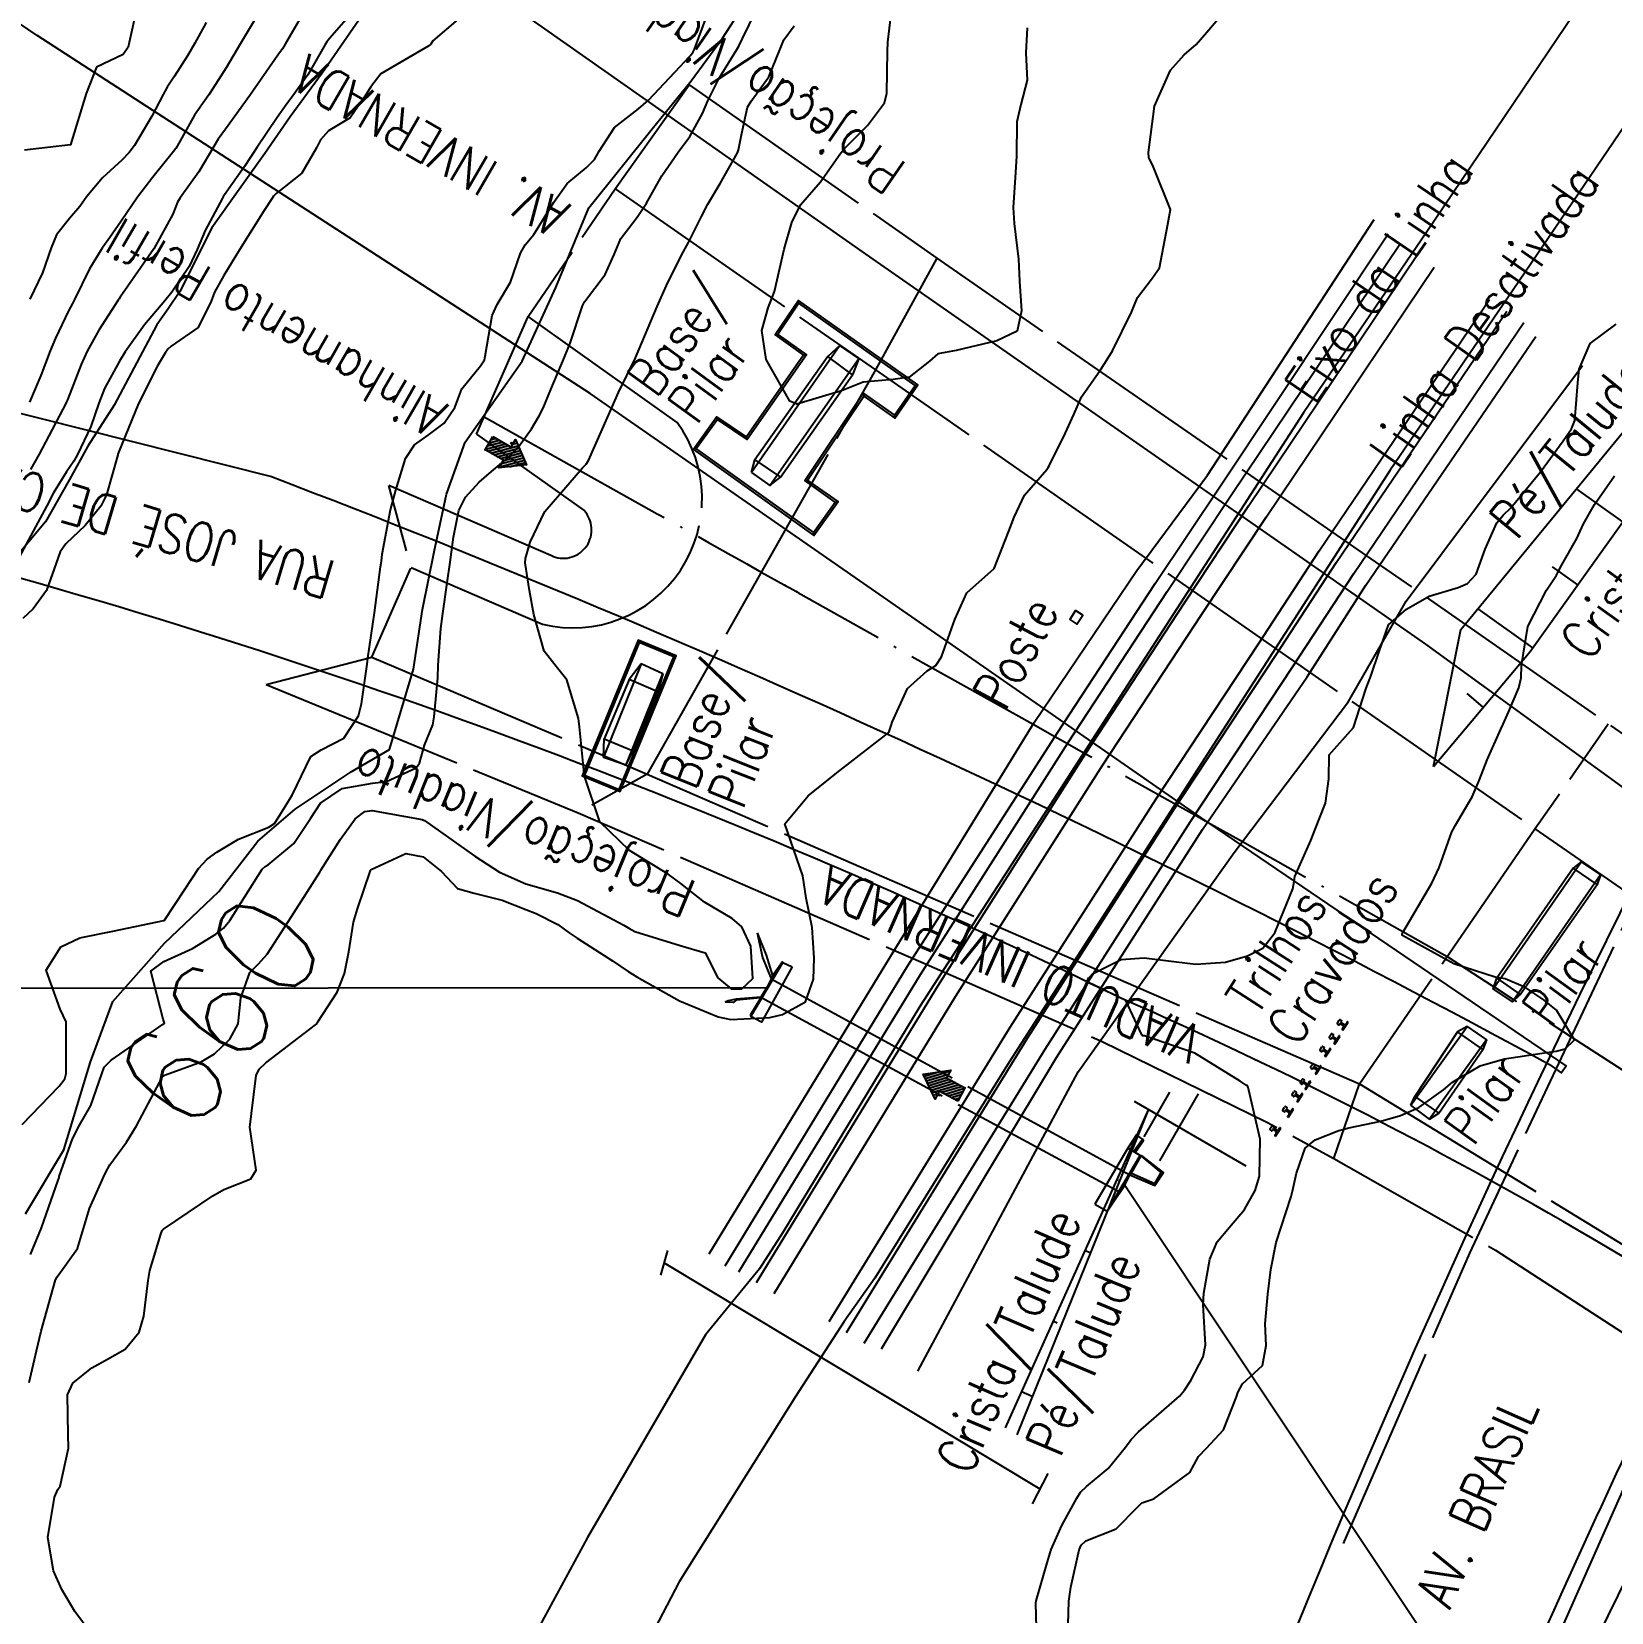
# Model space of a CAD drawing. Header units: metres. Extents: x 292545 to 299085, y 7450245 to 7463078.
# Drawn here: x 295769.3 to 295830.6, y 7459041.6 to 7459102.9 of the extents above; entities that cross this region are included whole.
import ezdxf
from ezdxf.enums import TextEntityAlignment as Align

# ---------------------------------------------------------------- set-up
doc = ezdxf.new("R2010")
doc.units = ezdxf.units.M
for name, pattern in [('CENTER', [2, 1.25, -0.25, 0.25, -0.25]), ('CONTINUO', [0]), ('TRACEJADO', [8.7, 8, -0.7]), ('TRACO-PONTO', [9.4, 8, -0.7, 0, -0.7])]:
    doc.linetypes.add(name, pattern=pattern)
doc.layers.get('0').update_dxf_attribs({"color": 255})
for name, color, linetype in [('_POSTE', 45, 'Continuous'), ('_TR_CRAVADO', 45, 'CONTINUO'), ('ALINHAMENTO_SEÇÃO', 45, 'CONTINUO'), ('Area Verde e Lazer', 94, 'Continuous'), ('BASE', 45, 'Continuous'), ('Cotas', 45, 'Continuous'), ('Curvas de Nivel 1m', 11, 'Continuous'), ('Curvas de Nivel 5m', 15, 'Continuous'), ('EIXO', 45, 'CENTER'), ('GALERIA', 45, 'Continuous'), ('H_TALUDE', 45, 'Continuous'), ('Hidrografia', 140, 'Continuous'), ('LASTRO', 45, 'Continuous'), ('Linha Férrea', 20, 'Continuous'), ('MEIO-FIO', 45, 'Continuous'), ('PILAR', 45, 'Continuous'), ('POSTE', 45, 'CONTINUO'), ('Pórtico', 62, 'Continuous'), ('TALUDE', 45, 'Continuous'), ('TEXTO', 45, 'Continuous'), ('TRILHO', 45, 'Continuous'), ('VIADUTO', 190, 'Continuous'), ('Vias Primárias', 230, 'Continuous')]:
    doc.layers.add(name, color=color, linetype=linetype)
doc.styles.add('ROMANS', font='romans', dxfattribs={"height": 0.2})
doc.styles.add('SIMPLEX', font='simplex', dxfattribs={"height": 0.2})
doc.styles.get("Standard").update_dxf_attribs({"font": 'simplex.shx'})
doc.styles.add('Style-STANDARD', font='STANDARD.shx')

# ---------------------------------------------------------------- blocks, each defined once
blk = doc.blocks.new('SIMB_TR_CRAVADO')
at = {"color": 0, "linetype": 'Continuous', "flags": 128}
for points in [[(-0.49, 0.74), (-0.49, 0.46)], [(-0.43, 0.4), (-0.2, 0.4)], [(-0.34, 0.89), (0.33, 0.89)], [(-0.15, 0.35), (-0.15, -0.35)], [(0.15, 0.35), (0.15, -0.35)], [(0.2, 0.4), (0.43, 0.4)], [(0.49, 0.74), (0.49, 0.46)], [(-0.91, -0.64), (-0.91, -0.78)], [(-0.91, -0.78), (0.91, -0.78)], [(-0.85, -0.58), (-0.37, -0.58)], [(0.37, -0.58), (0.84, -0.58)], [(0.91, -0.64), (0.91, -0.78)]]:
    blk.add_lwpolyline(points, dxfattribs=at)
at = {"color": 0, "linetype": 'Continuous'}
for centre, radius, start, end in [((-0.34, 0.74), 0.156, 90, 180), ((-0.43, 0.46), 0.0616, 180, 270), ((-0.2, 0.35), 0.0558, 0, 90), ((0.2, 0.35), 0.0558, 90, 180), ((0.33, 0.74), 0.156, 0, 90), ((0.43, 0.46), 0.0616, 270, 0), ((-0.85, -0.64), 0.0642, 90, 180), ((-0.37, -0.35), 0.226, 270, 0), ((0.37, -0.35), 0.226, 180, 270), ((0.84, -0.64), 0.0642, 0, 90)]:
    blk.add_arc(centre, radius, start, end, dxfattribs=at)
at = {"color": 0}
blk.add_point((0, 0), dxfattribs=at)
for tag in ['desc:', 'cota:', 'pto:']:
    blk.add_attdef(tag, (0, 0), '', height=1)
blk = doc.blocks.new('SIMB_POSTE')
at = {"color": 0, "linetype": 'Continuous', "flags": 128}
for points in [[(0, 0), (0, 5)], [(-1, 4), (1, 4)], [(-1.5, 3), (1.5, 3)]]:
    blk.add_lwpolyline(points, dxfattribs=at)
for tag in ['desc:', 'cota:', 'pto:']:
    blk.add_attdef(tag, (0, 0), '', height=1)
blk = doc.blocks.new('20A0230D59F74E5318D0B4')
at = {"layer": 'H_TALUDE', "color": 32, "linetype": 'CONTINUO', "flags": 128}
for points in [[(9.081, 11.925), (8.263, 12.509)], [(7.337, 9.484), (5.538, 10.769)], [(5.593, 7.043), (4.613, 7.743)], [(3.85, 4.602), (1.726, 6.119)], [(1.93, 2.297), (1.3, 2.826)], [(0, 0), (0, 0)]]:
    blk.add_lwpolyline(points, dxfattribs=at)
blk = doc.blocks.new('9AF088BBF49B44A318D0B4')
at = {"layer": 'H_TALUDE', "color": 32, "linetype": 'CONTINUO', "flags": 128}
for points in [[(0, 0), (0, 0)], [(-1.23, -2.736), (-1.177, -2.76)], [(-2.459, -5.473), (-2.25, -5.567)], [(-3.689, -8.209), (-3.532, -8.28)], [(-4.919, -10.946), (-4.499, -11.134)]]:
    blk.add_lwpolyline(points, dxfattribs=at)

msp = doc.modelspace()

# ---------------------------------------------------------------- hatches: boundary and pattern name
at = {"layer": 'TEXTO'}
for points in [[(295787.228, 7459087.157), (295787.931, 7459086.751), (295788.103, 7459087.049), (295788.534, 7459086.061), (295787.463, 7459085.941), (295787.635, 7459086.239), (295786.932, 7459086.645)], [(295805.247, 7459061.391), (295804.532, 7459061.776), (295804.369, 7459061.473), (295803.909, 7459062.446), (295804.975, 7459062.599), (295804.812, 7459062.296), (295805.527, 7459061.912)]]:
    msp.add_hatch(color=256, dxfattribs=at).paths.add_polyline_path(points)

# ---------------------------------------------------------------- linework, layer by layer
at = {"layer": 'ALINHAMENTO_SEÇÃO', "linetype": 'TRACO-PONTO', "flags": 128}
msp.add_lwpolyline([(295786.891, 7459087.927), (295793.601, 7459084.166), (295793.678, 7459084.123), (295795.077, 7459083.338), (295795.586, 7459083.053), (295795.699, 7459082.99), (295796.457, 7459082.565), (295796.631, 7459082.468), (295796.977, 7459082.274), (295797.065, 7459082.224), (295797.631, 7459081.907), (295798.519, 7459081.409), (295798.581, 7459081.375), (295798.655, 7459081.333), (295798.732, 7459081.29), (295798.967, 7459081.158), (295799.03, 7459081.123), (295799.083, 7459081.093), (295799.159, 7459081.051), (295808.167, 7459076.003), (295809.01, 7459075.53), (295809.504, 7459075.253), (295810.203, 7459074.862), (295810.902, 7459074.47), (295813.039, 7459073.272), (295813.739, 7459072.88), (295814.439, 7459072.488), (295814.927, 7459072.214), (295816.284, 7459071.454), (295824.223, 7459067.004), (295825.956, 7459065.88), (295826.043, 7459065.824), (295826.808, 7459065.327), (295826.893, 7459065.272), (295829.021, 7459063.892), (295836.753, 7459058.876), (295838.798, 7459057.549)], dxfattribs=at)
at = {"layer": 'Area Verde e Lazer'}
msp.add_lwpolyline([(295834.623, 7459049.933), (295830.071, 7459040.673), (295822.345, 7459020.925), (295816.418, 7459002.028, 0.495556), (295838.479, 7458969.647, 0.29721), (295866.001, 7458986.827, 0.270484), (295866.738, 7459022.792, 0.010223), (295856.086, 7459035.715, -0.030385)], format="xyb", close=True, dxfattribs=at)
at = {"layer": 'BASE', "linetype": 'CONTINUO'}
for points in [[(295795.109, 7459086.677, 661.287), (295799.654, 7459083.434, 661.256), (295800.494, 7459084.615, 661.249), (295799.317, 7459085.45, 661.258), (295801.579, 7459088.843, 661.249), (295802.791, 7459087.982, 661.252), (295803.591, 7459089.137, 661.247), (295799.091, 7459092.324, 661.246), (295798.273, 7459091.118, 661.259), (295799.383, 7459090.328, 661.271), (295797.08, 7459087.039, 661.292), (295795.927, 7459087.818, 661.266)], [(295790.779, 7459074.025, 661.35), (295792.125, 7459073.471, 661.35), (295794.244, 7459078.622, 661.275), (295792.898, 7459079.176, 661.303)]]:
    msp.add_polyline3d(points, close=True, dxfattribs=at)
for points in [[(295799.091, 7459092.324, 661.246), (295799.071, 7459092.437, 660.831), (295798.163, 7459091.098, 660.879)], [(295803.591, 7459089.137, 661.247), (295803.702, 7459089.157, 660.974), (295799.071, 7459092.437, 660.831)], [(295798.273, 7459091.118, 661.259), (295798.163, 7459091.098, 660.879), (295799.272, 7459090.309, 660.924)], [(295799.383, 7459090.328, 661.271), (295799.272, 7459090.309, 660.924), (295797.06, 7459087.15, 660.813)], [(295802.791, 7459087.982, 661.252), (295802.811, 7459087.869, 660.812), (295803.702, 7459089.157, 660.974)], [(295799.317, 7459085.45, 661.258), (295799.427, 7459085.47, 660.669), (295801.6, 7459088.73, 660.723)], [(295801.579, 7459088.843, 661.249), (295801.6, 7459088.73, 660.723), (295802.811, 7459087.869, 660.812)], [(295795.927, 7459087.818, 661.266), (295795.908, 7459087.928, 660.664), (295794.997, 7459086.658, 660.586)], [(295797.08, 7459087.039, 661.292), (295797.06, 7459087.15, 660.813), (295795.908, 7459087.928, 660.664)], [(295795.109, 7459086.677, 661.287), (295794.997, 7459086.658, 660.586), (295799.673, 7459083.323, 660.627)], [(295800.494, 7459084.615, 661.249), (295800.606, 7459084.634, 660.671), (295799.427, 7459085.47, 660.669)], [(295799.654, 7459083.434, 661.256), (295799.673, 7459083.323, 660.627), (295800.606, 7459084.634, 660.671)], [(295792.898, 7459079.176, 661.303), (295792.857, 7459079.27, 660.743), (295790.689, 7459074, 661.121)], [(295794.244, 7459078.622, 661.275), (295794.332, 7459078.663, 660.698), (295792.857, 7459079.27, 660.743)], [(295792.125, 7459073.471, 661.35), (295792.164, 7459073.393, 661.202), (295794.332, 7459078.663, 660.698)], [(295790.779, 7459074.025, 661.35), (295790.689, 7459074, 661.121), (295792.164, 7459073.393, 661.202)]]:
    msp.add_polyline3d(points, dxfattribs=at)
at = {"layer": 'Curvas de Nivel 1m', "flags": 128}
for points, elevation in [([(295773.454, 7459103.895), (295773.133, 7459102.438), (295773.087, 7459102.251), (295772.896, 7459101.963), (295771.865, 7459101.479), (295771.462, 7459100.461), (295770.853, 7459098.47), (295769.072, 7459098.265)], 663), ([(295807.94, 7459102.997), (295807.882, 7459102.03), (295807.935, 7459100.977), (295807.686, 7459100.032), (295807.538, 7459099.362), (295807.522, 7459098.033), (295807.488, 7459097.389), (295807.391, 7459096.034), (295807.43, 7459095.421), (295807.596, 7459094.032), (295807.639, 7459093.183), (295807.713, 7459092.031), (295807.554, 7459091.244), (295806.761, 7459090.874), (295805.182, 7459090.489), (295804.756, 7459090.419), (295804.469, 7459090.36), (295804.146, 7459090.076), (295803.368, 7459089.463), (295802.746, 7459089.375), (295801.582, 7459089.265), (295800.741, 7459088.928), (295799.014, 7459088.414), (295798.737, 7459088.53), (295797.819, 7459090.149), (295797.65, 7459091.265), (295797.899, 7459092.149), (295798.149, 7459092.78), (295798.455, 7459094.143), (295798.523, 7459094.425), (295798.816, 7459095.45), (295799.153, 7459096.135), (295799.922, 7459097.038), (295800.684, 7459098.113), (295800.855, 7459098.33), (295801.743, 7459099.223), (295802.401, 7459100.095), (295802.496, 7459100.475), (295802.521, 7459102.094), (295802.539, 7459102.452), (295802.731, 7459104.092)], 661), ([(295781.724, 7459103.529), (295780.897, 7459102.593), (295780.786, 7459102.46), (295780.725, 7459102.352), (295780.054, 7459101.185), (295779.475, 7459100.364), (295779.219, 7459100.017), (295778.865, 7459099.53), (295778.087, 7459098.381), (295777.598, 7459097.633), (295776.825, 7459096.528), (295776.775, 7459096.449), (295776.742, 7459096.401), (295776.074, 7459095.144), (295775.764, 7459094.41), (295775.453, 7459093.757), (295774.786, 7459092.756), (295774.51, 7459092.424), (295773.722, 7459091.483), (295772.976, 7459090.447), (295772.749, 7459090.084), (295772.173, 7459089.022), (295771.953, 7459088.458), (295771.635, 7459087.55), (295771.126, 7459086.466), (295770.976, 7459086.2), (295770.703, 7459085.794), (295770.195, 7459084.97), (295769.932, 7459084.478), (295769.5, 7459083.656), (295768.857, 7459082.488)], 659), ([(295768.978, 7459060.491), (295770.418, 7459061.969), (295770.635, 7459062.253), (295770.686, 7459062.467), (295770.689, 7459064.219), (295770.687, 7459064.468), (295770.45, 7459064.959), (295769.91, 7459066.478), (295770.482, 7459067.374), (295771.22, 7459067.729), (295772.488, 7459067.989), (295774.466, 7459068.394), (295774.493, 7459068.404), (295775.295, 7459069.622), (295775.82, 7459070.407), (295776.149, 7459070.773), (295776.523, 7459071.046), (295777.371, 7459071.551), (295778.537, 7459072.016), (295778.756, 7459072.161), (295778.909, 7459072.375), (295779.444, 7459073.259), (295779.973, 7459074.359), (295780.175, 7459074.75), (295780.573, 7459075.01), (295781.455, 7459075.466), (295782.023, 7459076.336), (295782.133, 7459076.799), (295782.356, 7459078.333), (295782.385, 7459078.563), (295782.633, 7459080.33), (295782.874, 7459082.113), (295782.903, 7459082.326), (295782.938, 7459082.598), (295783.257, 7459084.321), (295783.458, 7459085.086), (295783.837, 7459086.313), (295784.187, 7459086.832), (295784.717, 7459087.206), (295785.335, 7459087.682), (295785.746, 7459088.29), (295786.022, 7459089.005), (295786.749, 7459089.894), (295786.899, 7459090.131), (295786.933, 7459090.278), (295787.196, 7459091.857), (295787.39, 7459092.274), (295787.912, 7459093.149), (295788.295, 7459094.265), (295788.483, 7459094.587), (295788.81, 7459094.993), (295789.594, 7459096.248), (295790.112, 7459096.963), (295790.843, 7459097.57), (295791.17, 7459097.905), (295791.352, 7459098.225), (295791.937, 7459099.144), (295792.869, 7459099.864), (295793.265, 7459100.204), (295794.89, 7459101.933), (295794.996, 7459102.075), (295795.043, 7459102.179), (295795.55, 7459103.537)], 658), ([(295785.869, 7459103.329), (295784.896, 7459102.502), (295784.82, 7459102.375), (295784.75, 7459102.302), (295782.882, 7459101.219), (295782.489, 7459100.722), (295782.269, 7459100.336), (295781.688, 7459099.518), (295780.859, 7459099.005), (295780.545, 7459098.664), (295780.388, 7459098.355), (295779.826, 7459097.372), (295778.826, 7459096.586), (295778.721, 7459096.475), (295778.653, 7459096.373), (295778.358, 7459095.916), (295777.408, 7459094.391), (295776.793, 7459093.397), (295776.44, 7459092.75), (295776.302, 7459092.405), (295775.797, 7459091.38), (295774.756, 7459090.657), (295774.626, 7459090.55), (295774.535, 7459090.423), (295774.222, 7459089.902), (295773.485, 7459088.439), (295772.714, 7459086.542), (295772.691, 7459086.472), (295772.685, 7459086.45), (295772.244, 7459084.9), (295772.026, 7459084.457), (295771.422, 7459083.716), (295770.668, 7459082.998), (295770.452, 7459082.686), (295770.371, 7459082.473), (295769.927, 7459081.194), (295769.411, 7459080.482), (295769.004, 7459080.111)], 658), ([(295777.992, 7459103.298), (295777.446, 7459102.392), (295776.883, 7459101.458), (295776.48, 7459100.801), (295776.215, 7459100.407), (295775.665, 7459099.612), (295774.991, 7459098.419), (295774.94, 7459098.33), (295774.85, 7459098.211), (295774.047, 7459097.22), (295773.448, 7459096.441), (295772.814, 7459095.509), (295772.38, 7459094.881), (295772.079, 7459094.457), (295771.591, 7459093.666), (295771.003, 7459092.468), (295770.93, 7459092.32), (295770.776, 7459092.026), (295770.266, 7459090.969), (295770.068, 7459090.477), (295769.701, 7459089.523), (295769.264, 7459088.485)], 661), ([(295776.108, 7459103.204), (295775.668, 7459102.412), (295775.389, 7459101.914), (295774.88, 7459101.131), (295774.594, 7459100.706), (295774.442, 7459100.424), (295774.011, 7459099.579), (295773.329, 7459098.443), (295773.128, 7459098.167), (295772.844, 7459097.876), (295772.098, 7459097.193), (295771.487, 7459096.463), (295771.21, 7459096.075), (295770.814, 7459095.611), (295770.306, 7459094.977), (295770.109, 7459094.477), (295769.764, 7459093.51), (295769.28, 7459092.485)], 662), ([(295769.307, 7459055.45), (295769.734, 7459056.479), (295770.372, 7459058.332), (295770.409, 7459058.434), (295770.42, 7459058.47), (295770.929, 7459059.93), (295771.203, 7459060.462), (295771.638, 7459061.23), (295772.062, 7459062.454), (295772.161, 7459062.717), (295772.428, 7459062.983), (295774.283, 7459064.264), (295774.442, 7459064.375), (295774.471, 7459064.392), (295774.495, 7459064.419), (295774.445, 7459064.572), (295773.97, 7459066.428), (295774.477, 7459066.806), (295775.585, 7459067.306), (295776.488, 7459067.862), (295776.789, 7459068.098), (295777.033, 7459068.395), (295777.592, 7459069.299), (295778.284, 7459070.382), (295778.403, 7459070.493), (295778.516, 7459070.559), (295779.516, 7459071.377), (295780.163, 7459072.356), (295780.549, 7459072.941), (295781.378, 7459073.519), (295782.557, 7459073.718), (295783.099, 7459073.783), (295784.248, 7459074.313), (295784.381, 7459074.496), (295784.576, 7459075.197), (295784.905, 7459075.98), (295784.95, 7459076.296), (295785.093, 7459077.81), (295785.11, 7459078.295), (295785.205, 7459079.716), (295785.287, 7459080.293), (295785.455, 7459081.487), (295785.565, 7459082.291), (295785.7, 7459083.262), (295785.903, 7459084.288), (295786.161, 7459084.813), (295786.694, 7459085.384), (295787.171, 7459085.803), (295787.734, 7459086.27), (295788.221, 7459086.754), (295788.721, 7459087.457), (295789.023, 7459087.962), (295789.17, 7459088.253), (295789.474, 7459088.982), (295790.001, 7459090.241), (295790.222, 7459090.777), (295790.702, 7459092.231), (295790.784, 7459092.381), (295791.577, 7459093.436), (295791.923, 7459094.219), (295792.191, 7459094.834), (295792.817, 7459095.661), (295793.176, 7459096.205), (295793.771, 7459097.264), (295794.412, 7459098.187), (295794.859, 7459098.792), (295795.357, 7459099.686), (295795.558, 7459100.173), (295796.001, 7459101.049), (295796.689, 7459102.162), (295796.764, 7459102.292), (295796.899, 7459102.585), (295797.424, 7459103.647)], 659), ([(295771.874, 7459040.453), (295771.024, 7459041.611), (295770.518, 7459042.467), (295770.194, 7459043.181), (295769.981, 7459044.473), (295770.229, 7459046.04), (295770.367, 7459046.333), (295770.448, 7459046.468), (295770.777, 7459047.935), (295770.763, 7459048.465), (295770.732, 7459050.009), (295770.944, 7459050.463), (295771.686, 7459051.059), (295772.292, 7459051.394), (295772.966, 7459051.773), (295773.516, 7459052.438), (295773.695, 7459053.054), (295773.86, 7459054.435), (295773.93, 7459054.833), (295774.35, 7459056.241), (295774.408, 7459056.373), (295774.46, 7459056.428), (295776.366, 7459057.727), (295776.801, 7459057.963), (295777.838, 7459058.385), (295778.046, 7459058.715), (295777.8, 7459060.386), (295777.874, 7459060.919), (295778.048, 7459062.384), (295778.173, 7459062.635), (295778.428, 7459062.874), (295780.354, 7459064.351), (295780.399, 7459064.395), (295780.445, 7459064.468), (295781.188, 7459065.617), (295781.476, 7459066.34), (295781.638, 7459067.182), (295781.828, 7459068.337), (295781.983, 7459068.85), (295782.481, 7459070.33), (295782.489, 7459070.354), (295782.514, 7459070.377), (295783.846, 7459070.994), (295784.521, 7459070.862), (295785.235, 7459070.299), (295785.858, 7459069.641), (295786.505, 7459069.462), (295787.588, 7459069.183), (295788.499, 7459068.819), (295788.905, 7459068.662), (295789.749, 7459068.241), (295790.178, 7459067.923), (295790.488, 7459067.709), (295791.858, 7459066.837), (295792.475, 7459066.423), (295792.808, 7459066.207), (295794.459, 7459065.286), (295795.953, 7459064.665), (295796.449, 7459064.564), (295797.961, 7459064.634), (295798.452, 7459064.752), (295799.346, 7459065.245), (295799.654, 7459066.128), (295799.676, 7459066.933), (295799.601, 7459068.129), (295799.368, 7459069.268), (295799.241, 7459070.133), (295798.543, 7459072.14), (295799.454, 7459073.231), (295800.563, 7459074.12), (295802.579, 7459075.689), (295802.675, 7459075.996), (295802.698, 7459076.089), (295803.3, 7459077.385), (295804.067, 7459078.075), (295804.4, 7459078.287), (295804.618, 7459078.622), (295805.139, 7459080.062), (295805.604, 7459081.101), (295806.663, 7459082.04), (295807.223, 7459083.489), (295807.438, 7459084.032), (295807.837, 7459084.883), (295808.702, 7459085.88), (295808.757, 7459085.964), (295808.789, 7459086.019), (295809.427, 7459087.308), (295809.74, 7459088.01), (295810.046, 7459088.701), (295810.75, 7459089.709), (295810.954, 7459089.997), (295811.244, 7459090.479), (295811.981, 7459091.982), (295812.214, 7459092.546), (295812.793, 7459093.305), (295813.063, 7459093.704), (295813.114, 7459093.967), (295813.386, 7459095.395), (295813.487, 7459095.963), (295812.839, 7459097.601), (295812.652, 7459097.972), (295812.643, 7459098.175), (295812.873, 7459099.97), (295813.493, 7459101.358), (295814.026, 7459101.959), (295814.492, 7459102.361), (295814.906, 7459102.837), (295815.415, 7459103.443)], 661), ([(295808.319, 7459040.018), (295808.273, 7459041.928), (295808.284, 7459042.019), (295808.719, 7459043.494), (295808.873, 7459044.013), (295809.277, 7459044.949), (295809.86, 7459046.004), (295810.001, 7459046.236), (295810.238, 7459046.461), (295811.082, 7459047.154), (295811.75, 7459047.985), (295811.963, 7459048.276), (295812.259, 7459048.569), (295813.839, 7459049.957), (295814.042, 7459050.188), (295814.282, 7459050.56), (295814.765, 7459051.476), (295814.856, 7459051.944), (295814.765, 7459053.499), (295814.782, 7459053.945), (295815.015, 7459055.271), (295815.297, 7459055.941), (295815.786, 7459056.509), (295816.366, 7459057.196), (295816.774, 7459057.924), (295816.947, 7459058.49), (295816.967, 7459059.921), (295816.532, 7459061.817), (295816.504, 7459061.929), (295816.477, 7459061.983), (295816.424, 7459062.016), (295816.188, 7459062.169), (295814.436, 7459063.256), (295812.489, 7459063.923), (295812.442, 7459063.928), (295812.404, 7459063.932), (295812.384, 7459063.971), (295811.767, 7459065.291), (295810.462, 7459065.918), (295810.256, 7459066.002), (295810.313, 7459066.154), (295810.468, 7459066.327), (295811.58, 7459066.88), (295812.478, 7459066.944), (295813.621, 7459066.814), (295814.474, 7459066.7), (295815.629, 7459066.785), (295816.479, 7459067.021), (295817.078, 7459067.327), (295817.541, 7459067.914), (295818.237, 7459069.631), (295818.285, 7459069.903), (295818.31, 7459070.109), (295818.523, 7459070.569), (295818.939, 7459071.494), (295819.091, 7459071.895), (295819.503, 7459072.941), (295819.629, 7459073.889), (295819.643, 7459074.818), (295820.583, 7459075.88), (295821.073, 7459077.406), (295821.253, 7459077.87), (295821.579, 7459078.822), (295821.948, 7459079.86), (295822.639, 7459080.47), (295823.522, 7459080.964), (295824.648, 7459081.308), (295825.008, 7459081.467), (295825.341, 7459081.823), (295825.695, 7459082.792), (295826.144, 7459083.815), (295826.383, 7459084.116), (295826.689, 7459084.399), (295827.835, 7459085.793), (295828.715, 7459086.995), (295829.041, 7459087.455), (295829.164, 7459087.776), (295829.28, 7459089.239), (295829.34, 7459089.774), (295829.761, 7459090.772), (295830.771, 7459091.52)], 662), ([(295809.52, 7459040.656), (295809.556, 7459042.006), (295809.636, 7459042.558), (295809.956, 7459044.002), (295810.027, 7459044.181), (295810.208, 7459044.352), (295811.388, 7459044.815), (295812.228, 7459045.671), (295812.382, 7459045.826), (295812.845, 7459045.971), (295814.243, 7459047), (295814.58, 7459047.616), (295814.883, 7459047.944), (295815.551, 7459048.647), (295816.053, 7459049.932), (295816.102, 7459050.105), (295816.28, 7459050.431), (295817.062, 7459051.147), (295817.2, 7459051.917), (295817.158, 7459052.764), (295817.261, 7459053.916), (295817.385, 7459054.867), (295817.584, 7459055.912), (295818.165, 7459057.697), (295818.22, 7459057.902), (295818.38, 7459058.604), (295818.718, 7459059.568), (295819.104, 7459059.893), (295820.025, 7459060.258), (295820.4, 7459060.353), (295821.652, 7459060.62), (295822.408, 7459060.838), (295823.119, 7459061.143), (295824.07, 7459061.835), (295824.426, 7459062.132), (295825.491, 7459062.761), (295826.435, 7459063.031), (295827.899, 7459063.25), (295828.438, 7459063.331), (295828.792, 7459063.424), (295829.154, 7459063.773), (295828.454, 7459064.925), (295827.983, 7459065.312), (295827.259, 7459065.798), (295826.468, 7459066.131), (295826.077, 7459066.206), (295824.476, 7459066.713), (295822.603, 7459067.747), (295822.492, 7459067.822), (295822.468, 7459067.86), (295822.468, 7459067.886), (295822.494, 7459067.93), (295823.63, 7459069.843), (295823.905, 7459070.453), (295824.405, 7459071.831), (295824.448, 7459071.926), (295824.546, 7459072.094), (295825.183, 7459073.197), (295825.464, 7459073.821), (295825.769, 7459074.62), (295826.304, 7459075.813), (295826.394, 7459076.004), (295826.593, 7459076.472), (295826.993, 7459077.418), (295827.085, 7459077.803), (295827.094, 7459078.279), (295827.341, 7459079.799), (295828.063, 7459081.204), (295828.453, 7459081.783), (295828.524, 7459081.912), (295828.659, 7459082.187), (295829.246, 7459083.203), (295829.5, 7459083.772), (295829.933, 7459084.525), (295830.702, 7459085.63)], 663)]:
    msp.add_lwpolyline(points, dxfattribs=dict(at, elevation=elevation))
at = {"layer": 'Curvas de Nivel 5m', "elevation": 660, "flags": 128}
for points in [[(295769.255, 7459050.485), (295769.529, 7459051.715), (295769.719, 7459052.479), (295769.843, 7459052.943), (295770.278, 7459054.471), (295770.334, 7459054.584), (295771.122, 7459055.686), (295771.36, 7459056.46), (295771.59, 7459057.228), (295772.137, 7459058.452), (295772.212, 7459058.615), (295772.38, 7459058.924), (295773.029, 7459059.808), (295773.416, 7459060.44), (295774.422, 7459062.335), (295774.539, 7459062.419), (295775.916, 7459062.917), (295776.431, 7459063.225), (295777.033, 7459063.798), (295777.353, 7459064.391), (295777.452, 7459065.396), (295777.807, 7459066.387), (295778.146, 7459066.713), (295778.48, 7459067.089), (295779.31, 7459068.368), (295780.512, 7459070.273), (295780.541, 7459070.321), (295780.556, 7459070.35), (295781.317, 7459071.556), (295781.893, 7459072.337), (295782.259, 7459072.62), (295782.546, 7459072.658), (295784.488, 7459072.311), (295784.543, 7459072.291), (295784.579, 7459072.273), (295786.522, 7459070.893), (295787.486, 7459070.27), (295788.509, 7459069.82), (295789.73, 7459069.467), (295790.502, 7459069.174), (295792.3, 7459068.212), (295792.492, 7459068.103), (295792.729, 7459067.969), (295794.485, 7459067.434), (295795.457, 7459067.15), (295795.948, 7459066.168), (295796.467, 7459065.746), (295796.88, 7459065.743), (295797.301, 7459066.152), (295797.231, 7459067.407), (295796.881, 7459068.156), (295796.496, 7459068.478), (295795.432, 7459069.106), (295794.509, 7459069.83), (295794.016, 7459070.195), (295792.526, 7459071.108), (295791.367, 7459072.222), (295790.762, 7459074.027), (295790.747, 7459074.228), (295790.588, 7459075.911), (295790.543, 7459076.231), (295790.092, 7459077.722), (295789.681, 7459078.244), (295789.212, 7459078.844), (295788.816, 7459080.257), (295788.647, 7459081.188), (295788.478, 7459082.262), (295788.491, 7459082.435), (295788.671, 7459083.065), (295789.245, 7459084.252), (295790.7, 7459085.941), (295790.848, 7459086.082), (295790.936, 7459086.228), (295791.482, 7459087.462), (295791.814, 7459088.219), (295792.096, 7459088.86), (295792.753, 7459090.21), (295793.599, 7459092.198), (295793.959, 7459093.019), (295794.544, 7459094.184), (295794.808, 7459094.683), (295795.308, 7459095.686), (295795.557, 7459096.173), (295796.032, 7459096.971), (295796.705, 7459098.161), (295796.743, 7459098.272), (295796.86, 7459098.857), (295797.097, 7459099.931), (295797.234, 7459100.156), (295797.926, 7459101.106), (295798.345, 7459102.145), (295798.504, 7459102.539), (295798.907, 7459103.079)], [(295779.809, 7459103.461), (295779.177, 7459102.367), (295779.067, 7459102.192), (295778.889, 7459101.938), (295777.803, 7459100.386), (295776.86, 7459099.077), (295776.578, 7459098.681), (295776.409, 7459098.404), (295775.823, 7459097.426), (295775.104, 7459096.417), (295775, 7459096.239), (295774.817, 7459095.782), (295774.083, 7459094.431), (295772.784, 7459092.568), (295772.737, 7459092.497), (295772.707, 7459092.451), (295771.946, 7459091.277), (295771.504, 7459090.462), (295771.268, 7459089.945), (295770.734, 7459088.58), (295770.703, 7459088.5), (295770.689, 7459088.47), (295770.01, 7459087.187), (295769.634, 7459086.481), (295769.307, 7459085.881)]]:
    msp.add_lwpolyline(points, dxfattribs=at)
at = {"layer": 'EIXO', "linetype": 'CONTINUO'}
for points in [[(295797.449, 7459054.358, 661.8), (295804.486, 7459065.881, 661.792), (295810.202, 7459074.861, 661.79), (295814.037, 7459080.713, 661.774), (295816.53, 7459084.481, 661.745), (295823.046, 7459094.172, 661.693)], [(295800.938, 7459052.427, 661.746), (295807.956, 7459063.836, 661.748), (295813.604, 7459072.675, 661.726), (295817.573, 7459078.682, 661.714), (295819.928, 7459082.288, 661.685), (295826.526, 7459092.023, 661.647)]]:
    msp.add_polyline3d(points, dxfattribs=at)
at = {"layer": 'GALERIA', "linetype": 'TRACEJADO', "flags": 128}
for points in [[(295798.008, 7459066.139), (295811.921, 7459058.536)], [(295797.615, 7459065.421), (295811.538, 7459057.863)]]:
    msp.add_lwpolyline(points, dxfattribs=at)
at = {"layer": 'GALERIA', "linetype": 'CONTINUO'}
for points in [[(295797.465, 7459067.918, 659.669), (295797.679, 7459066.96, 659.373), (295798.008, 7459066.139, 659.186), (295798.061, 7459066.247, 659.761)], [(295797.465, 7459067.918, 659.669), (295797.816, 7459067.048, 659.874), (295798.061, 7459066.247, 659.761)], [(295798.462, 7459066.774, 661.264), (295798.45, 7459066.801, 660.28), (295798.061, 7459066.247, 659.761), (295798.008, 7459066.139, 659.186), (295797.832, 7459065.779, 659.18), (295797.615, 7459065.421, 659.182), (295797.609, 7459065.401, 659.366), (295797.213, 7459064.74, 659.746), (295797.223, 7459064.678, 661.27)], [(295798.008, 7459066.139, 659.186), (295797.986, 7459066.05, 659.921), (295797.989, 7459066.005, 660.436), (295797.795, 7459065.668, 660.574), (295797.72, 7459065.54, 660.424), (295797.688, 7459065.483, 659.955), (295797.615, 7459065.421, 659.182)], [(295797.615, 7459065.421, 659.182), (295796.658, 7459065.35, 659.346), (295796.344, 7459065.282, 659.411), (295796.233, 7459065.226, 659.77)], [(295797.609, 7459065.401, 659.366), (295796.66, 7459065.315, 659.424), (295796.539, 7459065.221, 659.704), (295796.233, 7459065.226, 659.77)], [(295812.055, 7459059.447, 661.261), (295812.406, 7459059.921, 661.177), (295812.17, 7459060.089, 661.176), (295811.84, 7459059.574, 661.273)], [(295812.122, 7459059.407, 660.986), (295812.453, 7459059.871, 660.858), (295812.406, 7459059.921, 661.177)], [(295811.039, 7459057.125, 661.188), (295811.054, 7459057.141, 659.803), (295811.363, 7459057.601, 659.264), (295811.538, 7459057.863, 659.264), (295811.718, 7459058.143, 659.202), (295811.921, 7459058.536, 659.437), (295811.976, 7459058.598, 660.033), (295812.354, 7459059.272, 660.321), (295812.316, 7459059.293, 661.273)], [(295811.976, 7459058.598, 660.033), (295812.892, 7459058.206, 660.006), (295813.127, 7459058.624, 659.976), (295812.354, 7459059.272, 660.321)], [(295813.22, 7459058.63, 659.449), (295812.415, 7459059.246, 659.449), (295812.354, 7459059.272, 660.321)], [(295811.538, 7459057.863, 659.264), (295811.53, 7459057.857, 660.172), (295811.528, 7459057.897, 660.504), (295811.71, 7459058.17, 660.661), (295811.853, 7459058.434, 660.565), (295811.99, 7459058.649, 660.247), (295811.976, 7459058.598, 660.033)], [(295811.921, 7459058.536, 659.437), (295812.888, 7459058.124, 659.255), (295812.892, 7459058.206, 660.006)], [(295812.888, 7459058.124, 659.255), (295813.22, 7459058.63, 659.449), (295813.127, 7459058.624, 659.976)]]:
    msp.add_polyline3d(points, dxfattribs=at)
for points in [[(295798.828, 7459066.602, 661.262), (295797.64, 7459064.459, 661.268), (295797.223, 7459064.678, 661.27), (295798.462, 7459066.774, 661.264)], [(295810.563, 7459057.406, 661.252), (295811.039, 7459057.125, 661.188), (295812.316, 7459059.293, 661.273), (295811.84, 7459059.574, 661.273)]]:
    msp.add_polyline3d(points, close=True, dxfattribs=at)
at = {"layer": 'Hidrografia'}
for points in [[(295769.115, 7459057.029), (295770.597, 7459059.509), (295771.632, 7459062.917), (295772.494, 7459065.259), (295774.497, 7459067.519), (295776.6, 7459069.516), (295778.117, 7459071.479), (295779.565, 7459072.718), (295781.737, 7459074.164), (295783.22, 7459075.025), (295784.152, 7459078.142), (295784.497, 7459080.45), (295784.945, 7459082.688), (295785.428, 7459084.926), (295786.154, 7459086.946), (295788.36, 7459090.079), (295789.67, 7459092.937), (295790.95, 7459096.024), (295793.398, 7459099.089), (295794.915, 7459100.948), (295796.122, 7459102.601), (295800.753, 7459109.744)], [(295782.876, 7459104.528), (295780.607, 7459101.241), (295779.362, 7459099.553), (295778.383, 7459098.131), (295776.337, 7459095.244), (295775.085, 7459092.777), (295774.64, 7459092.111), (295774.195, 7459091.489), (295772.549, 7459088.379), (295771.526, 7459086.78), (295770.815, 7459085.491), (295769.88, 7459083.848), (295768.502, 7459082.204)]]:
    msp.add_lwpolyline(points, dxfattribs=at)
at = {"layer": 'LASTRO', "linetype": 'CONTINUO'}
for points in [[(295795.607, 7459055.471, 661.509), (295802.64, 7459067.006, 661.464), (295808.208, 7459076.07, 661.496), (295812.193, 7459081.963, 661.486), (295814.934, 7459085.658, 661.486), (295821.388, 7459095.569, 661.379)], [(295796.232, 7459055.016, 661.858), (295803.304, 7459066.63, 661.843), (295809.096, 7459075.663, 661.834), (295812.903, 7459081.466, 661.809), (295815.431, 7459085.254, 661.788), (295821.934, 7459095.012, 661.716)], [(295802.29, 7459051.794, 661.626), (295809.071, 7459063.089, 661.578), (295814.728, 7459071.924, 661.678), (295818.786, 7459077.848, 661.706), (295821.07, 7459081.4, 661.662), (295827.651, 7459091.037, 661.607)], [(295803.696, 7459050.922, 661.495), (295809.908, 7459062.528, 661.525), (295815.966, 7459071.034, 661.672), (295820.397, 7459076.884, 661.544), (295822.634, 7459080.777, 661.498), (295829.46, 7459089.91, 661.345)]]:
    msp.add_polyline3d(points, dxfattribs=at)
at = {"layer": 'Linha Férrea', "linetype": 'Continuous'}
for points in [[(295884.926, 7459183.774), (295877.753, 7459173.758), (295870.647, 7459163.599), (295864.572, 7459155.077), (295853.798, 7459139.366), (295848.454, 7459131.25), (295837.618, 7459115.728), (295829.826, 7459104.576), (295823.429, 7459095.099), (295818.654, 7459088.072), (295803.779, 7459065.062), (295798.463, 7459056.301), (295797.561, 7459054.895), (295795.467, 7459052.332), (295790.894, 7459044.474), (295787.537, 7459038.277), (295784.563, 7459032.85), (295780.528, 7459024.565), (295777.915, 7459019.521), (295775.28, 7459013.822), (295772.645, 7459007.921), (295769.76, 7459000.934), (295766.066, 7458991.656)], [(295867.907, 7459152.779), (295857.16, 7459137.132), (295851.787, 7459129.054), (295840.95, 7459113.461), (295833.212, 7459102.313), (295826.78, 7459092.851), (295822.014, 7459085.855), (295807.237, 7459062.902), (295802.026, 7459054.528), (295800.839, 7459052.855), (295798.942, 7459049.923), (295794.453, 7459042.756), (295791.139, 7459036.413), (295788.309, 7459030.913), (295784.294, 7459022.673), (295781.701, 7459017.666), (295779.117, 7459012.078), (295776.518, 7459006.257), (295773.667, 7458999.35), (295770.021, 7458990.194), (295760.792, 7458963.163)]]:
    msp.add_lwpolyline(points, dxfattribs=at)
at = {"layer": 'MEIO-FIO', "linetype": 'TRACEJADO', "flags": 128}
for points in [[(295838.412, 7459082.958), (295832.131, 7459070.511), (295825.08, 7459055.507), (295820.097, 7459044.023)], [(295846.147, 7459078.124), (295839.759, 7459065.336), (295833.46, 7459051.797), (295828.483, 7459040.577)]]:
    msp.add_lwpolyline(points, dxfattribs=at)
at = {"layer": 'PILAR', "linetype": 'CONTINUO'}
for points in [[(295797.254, 7459085.766, 670.723), (295797.966, 7459085.257, 670.699), (295801.408, 7459090.179, 670.691), (295800.672, 7459090.685, 670.714)], [(295792.977, 7459078.347, 670.723), (295791.516, 7459074.735, 670.567), (295792.392, 7459074.431, 670.67), (295793.81, 7459077.959, 670.727)], [(295830.165, 7459070.163, 669.449), (295826.751, 7459065.239, 669.462), (295825.996, 7459065.751, 669.457), (295829.413, 7459070.676, 669.447)], [(295822.804, 7459061.235, 669.47), (295824.991, 7459064.283, 669.468), (295825.74, 7459063.772, 669.469), (295823.535, 7459060.699, 669.479)]]:
    msp.add_polyline3d(points, close=True, dxfattribs=at)
for points in [[(295800.672, 7459090.685, 670.714), (295800.205, 7459090.264, 661.302), (295797.382, 7459086.257, 661.281)], [(295801.408, 7459090.179, 670.691), (295801.173, 7459089.554, 661.279), (295800.205, 7459090.264, 661.302)], [(295797.966, 7459085.257, 670.699), (295798.376, 7459085.581, 661.286), (295801.173, 7459089.554, 661.279)], [(295797.254, 7459085.766, 670.723), (295797.382, 7459086.257, 661.281), (295798.376, 7459085.581, 661.286)], [(295792.977, 7459078.347, 670.723), (295792.507, 7459077.743, 661.345), (295791.539, 7459075.441, 661.425)], [(295793.81, 7459077.959, 670.727), (295793.617, 7459077.259, 661.343), (295792.507, 7459077.743, 661.345)], [(295792.392, 7459074.431, 670.67), (295792.659, 7459074.978, 661.372), (295793.617, 7459077.259, 661.343)], [(295791.516, 7459074.735, 670.567), (295791.539, 7459075.441, 661.425), (295792.659, 7459074.978, 661.372)], [(295829.413, 7459070.676, 669.447), (295829.102, 7459070.431, 663.291), (295826.14, 7459066.164, 663.273)], [(295830.165, 7459070.163, 669.449), (295830.039, 7459069.799, 663.224), (295829.102, 7459070.431, 663.291)], [(295826.751, 7459065.239, 669.462), (295827.054, 7459065.522, 663.224), (295830.039, 7459069.799, 663.224)], [(295825.996, 7459065.751, 669.457), (295826.14, 7459066.164, 663.273), (295827.054, 7459065.522, 663.224)], [(295824.991, 7459064.283, 669.468), (295824.616, 7459064.083, 663.168), (295822.96, 7459061.573, 663.051)], [(295825.74, 7459063.772, 669.469), (295825.6, 7459063.397, 663.252), (295824.616, 7459064.083, 663.168)], [(295823.535, 7459060.699, 669.479), (295823.9, 7459060.931, 663.091), (295825.6, 7459063.397, 663.252)], [(295822.804, 7459061.235, 669.47), (295822.96, 7459061.573, 663.051), (295823.9, 7459060.931, 663.091)]]:
    msp.add_polyline3d(points, dxfattribs=at)
at = {"layer": 'POSTE', "linetype": 'CONTINUO'}
msp.add_polyline3d([(295809.815, 7459080.412, 661.333), (295809.59, 7459080.06, 661.438), (295809.869, 7459079.882, 661.438), (295810.094, 7459080.233, 661.387)], close=True, dxfattribs=at)
at = {"layer": 'Pórtico'}
for points in [[(295793.993, 7459055.598), (295793.727, 7459054.642)], [(295793.86, 7459055.12), (295808.434, 7459046.365)], [(295808.742, 7459046.953), (295808.125, 7459045.778)]]:
    msp.add_lwpolyline(points, dxfattribs=at)
at = {"layer": 'TALUDE', "linetype": 'CONTINUO'}
for points in [[(295823.688, 7459074.366, 661.935), (295824.748, 7459079.673, 661.707), (295831.771, 7459088.238, 661.721)], [(295823.688, 7459074.366, 661.935), (295827.435, 7459078.825, 662.716), (295833.414, 7459087.194, 663.127)], [(295812.636, 7459061.085, 661.261), (295807.081, 7459048.723, 660.946)], [(295812.636, 7459061.085, 661.261), (295807.533, 7459048.457, 660.494)]]:
    msp.add_polyline3d(points, dxfattribs=at)
at = {"layer": 'TEXTO', "linetype": 'CONTINUO', "flags": 128}
for points in [[(295786.948, 7459086.672), (295787.713, 7459086.877)], [(295787.018, 7459086.794), (295787.59, 7459086.947)], [(295787.027, 7459086.59), (295787.835, 7459086.806)], [(295787.089, 7459086.917), (295787.468, 7459087.018)], [(295787.15, 7459086.519), (295788.21, 7459086.803)], [(295787.16, 7459087.039), (295787.345, 7459087.089)], [(295787.272, 7459086.448), (295788.25, 7459086.71)], [(295787.395, 7459086.377), (295788.291, 7459086.618)], [(295787.517, 7459086.307), (295788.331, 7459086.525)], [(295788.169, 7459086.896), (295787.986, 7459086.846)], [(295788.129, 7459086.988), (295788.057, 7459086.969)], [(295787.491, 7459085.989), (295788.453, 7459086.247)], [(295787.562, 7459086.112), (295788.412, 7459086.339)], [(295787.632, 7459086.234), (295788.372, 7459086.432)], [(295787.868, 7459085.987), (295788.493, 7459086.154)], [(295804.572, 7459062.541), (295803.952, 7459062.355)], [(295804.948, 7459062.55), (295803.995, 7459062.263)], [(295804.882, 7459062.426), (295804.038, 7459062.172)], [(295804.815, 7459062.301), (295804.082, 7459062.081)], [(295804.932, 7459062.232), (295804.125, 7459061.989)], [(295805.056, 7459062.165), (295804.168, 7459061.898)], [(295805.181, 7459062.098), (295804.211, 7459061.806)], [(295805.305, 7459062.031), (295804.255, 7459061.715)], [(295804.298, 7459061.624), (295804.48, 7459061.678)], [(295804.341, 7459061.532), (295804.413, 7459061.554)], [(295805.43, 7459061.964), (295804.629, 7459061.723)], [(295805.512, 7459061.885), (295804.754, 7459061.656)], [(295805.445, 7459061.76), (295804.878, 7459061.589)], [(295805.378, 7459061.635), (295805.003, 7459061.522)], [(295805.311, 7459061.511), (295805.128, 7459061.456)]]:
    msp.add_lwpolyline(points, dxfattribs=at)
at = {"layer": 'TEXTO', "linetype": 'CONTINUO'}
for points in [[(295787.228, 7459087.157, 0), (295787.931, 7459086.751, 0), (295788.103, 7459087.049, 0), (295788.534, 7459086.061, 0), (295787.463, 7459085.941, 0), (295787.635, 7459086.239, 0), (295786.932, 7459086.645, 0)], [(295805.247, 7459061.391, 0), (295804.532, 7459061.776, 0), (295804.369, 7459061.473, 0), (295803.909, 7459062.446, 0), (295804.975, 7459062.599, 0), (295804.812, 7459062.296, 0), (295805.527, 7459061.912, 0)]]:
    msp.add_polyline3d(points, close=True, dxfattribs=at)
for points in [[(295797.821, 7459065.793, 0), (295577.084, 7459065.617, 0)], [(295811.723, 7459058.141, 0), (295958.259, 7458838.103, 0)]]:
    msp.add_polyline3d(points, dxfattribs=at)
at = {"layer": 'TEXTO'}
for p in [(295786.932, 7459086.645), (295805.527, 7459061.912)]:
    msp.add_point(p, dxfattribs=at)
at = {"layer": 'TRILHO', "linetype": 'CONTINUO'}
for points in [[(295796.766, 7459054.775, 661.999), (295803.807, 7459066.304, 661.994), (295809.53, 7459075.295, 661.99), (295813.369, 7459081.153, 661.967), (295815.865, 7459084.925, 661.94), (295822.382, 7459094.618, 661.884)], [(295798.131, 7459053.941, 661.972), (295805.165, 7459065.457, 661.96), (295810.874, 7459074.427, 661.96), (295814.705, 7459080.273, 661.951), (295817.196, 7459084.037, 661.92), (295823.71, 7459093.725, 661.871)], [(295800.257, 7459052.846, 662.013), (295807.278, 7459064.26, 661.969), (295812.933, 7459073.111, 661.954), (295816.904, 7459079.121, 661.931), (295819.262, 7459082.732, 661.906), (295825.864, 7459092.472, 661.853)], [(295801.619, 7459052.008, 661.849), (295808.634, 7459063.411, 661.897), (295814.274, 7459072.239, 661.869), (295818.242, 7459078.243, 661.867), (295820.594, 7459081.845, 661.835), (295827.188, 7459091.574, 661.811)]]:
    msp.add_polyline3d(points, dxfattribs=at)
at = {"layer": 'VIADUTO', "linetype": 'TRACEJADO', "flags": 128}
for points in [[(295786.593, 7459087.25), (295788.598, 7459091.808), (295791.97, 7459096.766), (295794.837, 7459100.796)], [(295794.837, 7459100.796), (295804.431, 7459094.072), (295821.43, 7459082.303), (295830.46, 7459076.018), (295843.042, 7459067.283)], [(295791.97, 7459096.766), (295802.052, 7459089.739), (295827.621, 7459071.945)], [(295804.431, 7459094.072), (295802.052, 7459089.739), (295793.211, 7459074.075), (295790.538, 7459072.575)], [(295794.374, 7459087.706), (295788.598, 7459091.808)], [(295786.593, 7459087.25), (295790.763, 7459084.291)], [(295778.434, 7459077.549), (295782.53, 7459078.601), (295784.06, 7459082.079), (295783.195, 7459085.267)], [(295789.557, 7459082.51), (295783.195, 7459085.267)], [(295784.06, 7459082.079), (295789.152, 7459079.881)], [(295782.53, 7459078.601), (295793.211, 7459074.075), (295820.825, 7459062.063)], [(295778.434, 7459077.549), (295790.538, 7459072.575), (295803.819, 7459066.792), (295810.849, 7459063.702), (295817.23, 7459060.577), (295819.831, 7459059.176), (295826.086, 7459055.615), (295835.337, 7459049.611)], [(295819.831, 7459059.176), (295820.825, 7459062.063), (295827.621, 7459071.945), (295830.46, 7459076.018)], [(295827.621, 7459071.945), (295841.024, 7459062.655)], [(295820.825, 7459062.063), (295836.572, 7459052.443)]]:
    msp.add_lwpolyline(points, dxfattribs=at)
at = {"layer": 'VIADUTO', "linetype": 'TRACEJADO'}
for centre, radius, start, end in [((295790.326, 7459084.752), 5.011, 256.44582, 36.12618), ((295789.949, 7459083.543), 1.105, 249.21662, 42.5896)]:
    msp.add_arc(centre, radius, start, end, dxfattribs=at)
at = {"layer": 'Vias Primárias'}
for points in [[(295865.572, 7458514.458), (295785.415, 7458724.289, 0.420495), (295782.042, 7458723.873, 0.087123), (295780.124, 7458722.266), (295769.608, 7458740.52), (295808.781, 7458774.298), (295829.054, 7458793.425), (295849.257, 7458813.022), (295861.58, 7458829.293, 0.619503), (295854.29, 7458845.204, -0.023983), (295817.222, 7458849.776, -0.302133), (295779.078, 7458893.566, -0.041596), (295794.767, 7458961.414, -0.007394), (295808.303, 7459013.8, -0.044215), (295837.903, 7459082.123, -0.03276), (295875.911, 7459139.851, -0.031206), (295922.635, 7459201.131, -0.025451), (295970.219, 7459249.95), (295975.417, 7459254.165), (296004.791, 7459280.392), (296030.372, 7459299.512), (296059.88, 7459319.214), (296102.964, 7459347.576)], [(295915.692, 7459017.221), (295916.242, 7459016.651, -1), (295915.612, 7459016.045), (295903.39, 7459024.546), (295886.746, 7459035.052), (295865.197, 7459049.846), (295837.791, 7459068.65), (295823.389, 7459079.106), (295801.542, 7459094.334), (295784.564, 7459106.261), (295767.623, 7459117.994), (295743.101, 7459134.948), (295709.54, 7459158.143), (295680.358, 7459178.232), (295651.658, 7459198.875)], [(295915.692, 7459017.221), (295885.418, 7459048.763), (295863.422, 7459072.469), (295854.879, 7459081.57, 0.514778), (295847.599, 7459080.59, 0.002447), (295841.711, 7459069.316, 0.012923), (295828.624, 7459042.265, 0.047177), (295814.995, 7459002.535, 0.008579), (295813.423, 7458995.474, 0.323831), (295831.01, 7458970.901, 0.388805), (295863.438, 7458982.14, 0.267289), (295870.486, 7459019.112, 0.166509), (295848.016, 7459043.826, 0.060777), (295811.541, 7459065.401, 0.051058), (295762.476, 7459083.389, 0.253673), (295703.77, 7459064.407, 0.058735), (295695.577, 7459051.173, 0.058735), (295677.988, 7458999.762, 0.026597), (295666.998, 7458947.351, 0.079265), (295671.858, 7458864.703, 0.066494), (295689.175, 7458812.747, 0.011369), (295725.019, 7458733.412, 0.017268), (295742.709, 7458695.463, 0.091894)]]:
    msp.add_lwpolyline(points, format="xyb", dxfattribs=at)
at = {"layer": 'Vias Primárias', "elevation": 684.803}
msp.add_lwpolyline([(295828.183, 7459062.819), (295828.642, 7459062.49), (295828.835, 7459062.759), (295814.673, 7459072.389), (295791, 7459088.822), (295769.561, 7459102.712), (295752.939, 7459113.988), (295731.973, 7459128.419), (295710.881, 7459142.883), (295687.422, 7459159.146), (295666.945, 7459173.493), (295645.93, 7459187.667)], dxfattribs=at)
msp.add_lwpolyline([(295660.202, 7458904.21, -0.055521), (295659.9, 7458928.467, -0.048632), (295662.808, 7458960.244, -0.022209), (295672.427, 7459003.144, 0.003722), (295684.754, 7459041.639, -0.11965), (295697.588, 7459065.657, -0.143267), (295732.25, 7459088.669, -0.051), (295760.515, 7459090.175), (295778.644, 7459085.606, -0.033538), (295828.183, 7459062.819)], format="xyb", dxfattribs=at)

# ---------------------------------------------------------------- block references
at = {"layer": '_POSTE', "rotation": 59.99999998873577}
msp.add_blockref('SIMB_POSTE', (295816.432, 7459058.878, 661.985), dxfattribs=at)
at = {"layer": '_TR_CRAVADO', "xscale": 0.2, "yscale": 0.2, "zscale": 0.2, "rotation": 57.00000000000001}
for p in [(295820.147, 7459064.382, 661.973), (295819.833, 7459063.838, 662.046), (295819.475, 7459063.349, 662.134), (295819.11, 7459062.678, 662.332), (295818.707, 7459062.085, 662.417), (295818.394, 7459061.609, 662.463), (295818.031, 7459061.014, 662.52), (295817.536, 7459060.278, 662.571)]:
    msp.add_blockref('SIMB_TR_CRAVADO', p, dxfattribs=at)
at = {"layer": 'H_TALUDE'}
for name, p in [('20A0230D59F74E5318D0B4', (295823.688, 7459074.366)), ('9AF088BBF49B44A318D0B4', (295812.636, 7459061.085))]:
    msp.add_blockref(name, p, dxfattribs=at)

# ---------------------------------------------------------------- texts
at = {"layer": 'Cotas', "style": 'Style-STANDARD'}
msp.add_text('660', height=4, rotation=54.83851, dxfattribs=at).set_placement((295776.627, 7459064.858, 660), align=Align.MIDDLE_CENTER)
at = {"layer": 'TEXTO', "width": 0.8}
for s, height, rotation, style, p in [('Projeção/Viaduto', 1.5, 145.47702, 'ROMANS', (295803.328, 7459097.711)), ('AV. INVERNADA', 1.5, 150, 'ROMANS', (295790.285, 7459096.129)), ('Eixo da Linha', 1.5, 55.7628, 'ROMANS', (295819.079, 7459088.349)), ('Linha Desativada', 1.5, 54.99325, 'ROMANS', (295822.342, 7459085.822)), ('Alinhamento Perfil', 1.5, 150, 'ROMANS', (295785.542, 7459088.369)), ('Base/', 1.5, 53.88816, 'ROMANS', (295793.554, 7459088.607)), ('Pilar', 1.5, 53.88816, 'ROMANS', (295795.131, 7459087.557)), ('Pé/Talude', 1.5, 50.81698, 'ROMANS', (295826.915, 7459083.101)), ('RUA JOSÉ DE CARVALHO', 1.5, 163.61442, 'ROMANS', (295781.19, 7459082.289)), ('Crista/Talude', 1.5, 54.34991, 'ROMANS', (295829.732, 7459078.4)), ('239', 0.06, 330, 'SIMPLEX', (295787.888, 7459086.901)), ('Poste', 1.5, 62, 'ROMANS', (295807.094, 7459076.46)), ('Base/', 1.5, 68.25, 'ROMANS', (295795.07, 7459073.403)), ('Pilar', 1.5, 68.25, 'ROMANS', (295796.918, 7459072.653)), ('Projeção/Viaduto', 1.5, 157.85977, 'ROMANS', (295795.182, 7459069.871)), ('VIADUTO INVERNADA', 1.5, 156.36327, 'ROMANS', (295814.819, 7459064.21)), ('Cravados', 1.5, 57.33333, 'ROMANS', (295818.416, 7459063.461)), ('Trilhos', 1.5, 57.33333, 'ROMANS', (295816.845, 7459064.652)), ('Pilar', 1.5, 53.88816, 'ROMANS', (295828.245, 7459064.18)), ('Pilar', 1.5, 54.35076, 'ROMANS', (295825.231, 7459059.604)), ('112', 0.06, 151.9123, 'SIMPLEX', (295804.58, 7459061.624)), ('Crista/Talude', 1.5, 66.62193, 'ROMANS', (295805.749, 7459046.841)), ('Pé/Talude', 1.5, 67.48751, 'ROMANS', (295809.232, 7459047.535)), ('AV. BRASIL', 1.5, 66.23555, 'ROMANS', (295824.321, 7459041.655))]:
    msp.add_text(s, height=height, rotation=rotation, dxfattribs=dict(at, style=style)).set_placement(p)

doc.saveas('drawing.dxf')
